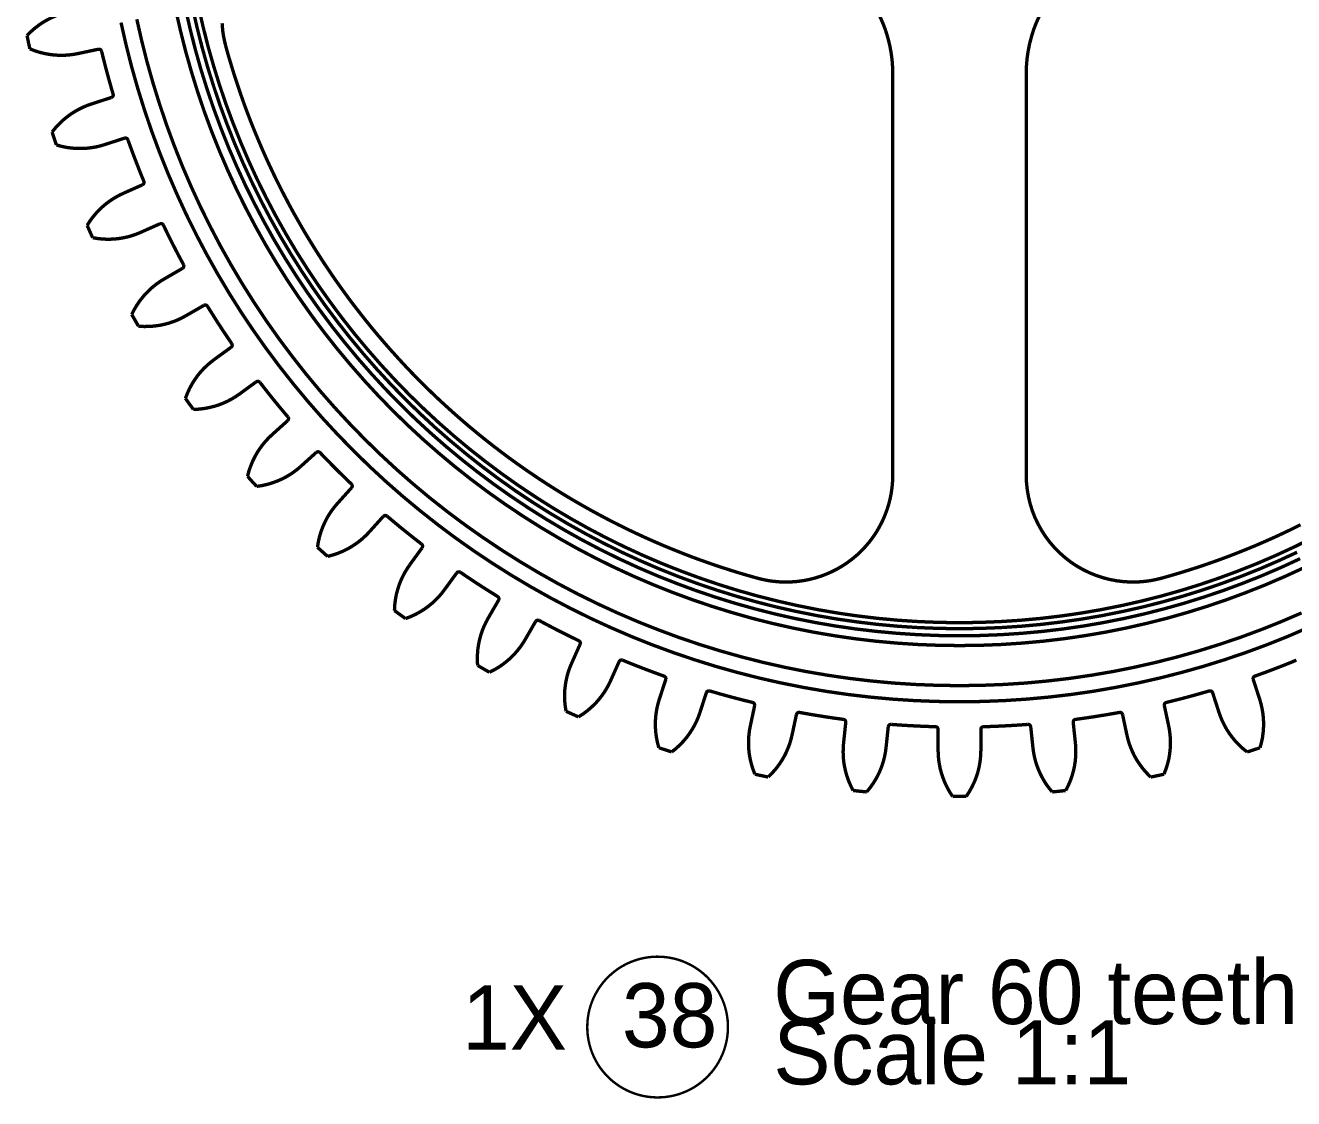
# Model space of a CAD drawing. Extents: x 0.4 to 23.1, y 0.4 to 16.1.
# Drawn here: x 16.496 to 20.236, y 8.919 to 12.083 of the extents above; entities that cross this region are included whole.
import ezdxf

# ---------------------------------------------------------------- set-up
doc = ezdxf.new("R2010")
doc.units = 0
doc.layers.get('0').update_dxf_attribs({"linetype": 'CONTINUOUS'})

msp = doc.modelspace()

# ---------------------------------------------------------------- linework, layer by layer
at = {"color": 0}
for points, const_width in [([(19.0536, 11.9413), (19.0533, 11.9576), (19.0524, 11.9739), (19.0506, 11.9902), (19.0482, 12.0065), (19.0451, 12.0229), (19.0412, 12.0393), (19.0367, 12.0556), (19.0315, 12.0717), (19.0257, 12.0869), (19.0193, 12.1019), (19.0124, 12.1168), (19.0047, 12.1313), (18.9962, 12.1459), (18.9874, 12.16), (18.9776, 12.1739), (18.9674, 12.1873), (18.9561, 12.2007), (18.9444, 12.2135), (18.9319, 12.226), (18.919, 12.2378)], 0.00985), ([(19.4474, 11.9413), (19.4479, 11.9632), (19.4497, 11.9849), (19.4528, 12.0065), (19.4571, 12.0285), (19.4628, 12.0503), (19.4694, 12.0717), (19.4774, 12.092), (19.4863, 12.112), (19.4962, 12.1313), (19.5076, 12.1507), (19.5201, 12.1694), (19.5336, 12.1873), (19.5449, 12.2007), (19.5565, 12.2135), (19.569, 12.226), (19.5819, 12.2378)], 0.00985), ([(16.6243, 12.1234), (16.6113, 12.1202), (16.5985, 12.1164), (16.5861, 12.1118), (16.5735, 12.1063), (16.5613, 12.1002), (16.5493, 12.0933), (16.5364, 12.0847), (16.5239, 12.0752), (16.5119, 12.0647), (16.5007, 12.0534)], 0.00985), ([(16.9399, 12.1261), (16.9536, 12.0658), (16.9688, 12.0058), (16.9856, 11.9463), (17.0039, 11.8872), (17.0237, 11.8287), (17.0451, 11.7706), (17.0681, 11.7132), (17.0925, 11.6564), (17.1183, 11.6002), (17.1458, 11.5448), (17.1746, 11.49), (17.2047, 11.4361), (17.2364, 11.3829), (17.2693, 11.3306), (17.3038, 11.2792), (17.3394, 11.2287), (17.3764, 11.1791), (17.4147, 11.1306), (17.4543, 11.0831), (17.495, 11.0366), (17.5369, 10.9912), (17.5801, 10.9468), (17.6244, 10.9037), (17.6699, 10.8617), (17.7164, 10.821), (17.7639, 10.7814), (17.8125, 10.7431), (17.8621, 10.7061), (17.9125, 10.6704), (17.9639, 10.6361), (18.0163, 10.6031), (18.0694, 10.5715), (18.1233, 10.5412), (18.1781, 10.5124), (18.2335, 10.4851), (18.2897, 10.4592), (18.3465, 10.4348), (18.404, 10.4119), (18.4619, 10.3905), (18.5206, 10.3706), (18.5796, 10.3523), (18.6392, 10.3354), (18.699, 10.3203), (18.7594, 10.3066), (18.82, 10.2945), (18.881, 10.2841), (18.9422, 10.2752), (19.0036, 10.2679), (19.0651, 10.2623), (19.1268, 10.2582), (19.1886, 10.2558), (19.2506, 10.255), (19.3124, 10.2558), (19.3742, 10.2582), (19.4358, 10.2623), (19.4974, 10.2679), (19.5587, 10.2752), (19.62, 10.2841), (19.681, 10.2945), (19.7417, 10.3066), (19.8019, 10.3203), (19.8618, 10.3354), (19.9214, 10.3523), (19.9804, 10.3706), (20.039, 10.3905), (20.0969, 10.4119), (20.1544, 10.4348), (20.2112, 10.4592), (20.2675, 10.4851)], 0.00985), ([(20.255, 10.5112), (20.1996, 10.4856), (20.1435, 10.4615), (20.0867, 10.4389), (20.0294, 10.4177), (19.9715, 10.3981), (19.9132, 10.3799), (19.8544, 10.3634), (19.7951, 10.3483), (19.7356, 10.3348), (19.6757, 10.3229), (19.6156, 10.3126), (19.555, 10.3038), (19.4944, 10.2967), (19.4335, 10.2911), (19.3726, 10.2871), (19.3115, 10.2847), (19.2506, 10.2839), (19.1894, 10.2847), (19.1283, 10.2871), (19.0675, 10.2911), (19.0067, 10.2967), (18.946, 10.3038), (18.8854, 10.3126), (18.8253, 10.3229), (18.7654, 10.3348), (18.7058, 10.3483), (18.6465, 10.3634), (18.5878, 10.3799), (18.5294, 10.3981), (18.4717, 10.4177), (18.4143, 10.4389), (18.3576, 10.4615), (18.3014, 10.4856), (18.246, 10.5112), (18.1913, 10.5382), (18.1372, 10.5666), (18.0839, 10.5965), (18.0314, 10.6277), (17.9797, 10.6603), (17.9289, 10.6942), (17.879, 10.7295), (17.8301, 10.766), (17.7821, 10.8039), (17.7351, 10.8429), (17.6892, 10.8832), (17.6443, 10.9246), (17.6006, 10.9673), (17.5579, 11.011), (17.5165, 11.0559), (17.4763, 11.1018), (17.4372, 11.1488), (17.3993, 11.1967), (17.3628, 11.2457), (17.3275, 11.2956), (17.2936, 11.3464), (17.261, 11.3981), (17.2297, 11.4505), (17.1999, 11.5038), (17.1715, 11.5579), (17.1444, 11.6126), (17.1189, 11.6681), (17.0947, 11.7242), (17.0722, 11.781), (17.051, 11.8383), (17.0314, 11.8962), (17.0132, 11.9545), (16.9967, 12.0133), (16.9817, 12.0725), (16.9682, 12.1321)], 0.00985), ([(16.9886, 12.1364), (17.0021, 12.0774), (17.0169, 12.0187), (17.0333, 11.9604), (17.0514, 11.9026), (17.0708, 11.8453), (17.0918, 11.7885), (17.1142, 11.7323), (17.1381, 11.6767), (17.1635, 11.6217), (17.1901, 11.5674), (17.2183, 11.5138), (17.2479, 11.461), (17.2789, 11.409), (17.3113, 11.3578), (17.3449, 11.3075), (17.3797, 11.258), (17.416, 11.2095), (17.4535, 11.162), (17.4922, 11.1155), (17.5321, 11.0699), (17.5732, 11.0255), (17.6154, 10.9821), (17.6588, 10.9399), (17.7032, 10.8988), (17.7488, 10.8589), (17.7953, 10.8202), (17.8428, 10.7827), (17.8914, 10.7465), (17.9407, 10.7115), (17.9911, 10.6779), (18.0424, 10.6456), (18.0943, 10.6146), (18.1471, 10.5851), (18.2007, 10.5569), (18.255, 10.5301), (18.31, 10.5048), (18.3656, 10.4808), (18.4218, 10.4584), (18.4786, 10.4375), (18.536, 10.418), (18.5938, 10.4001), (18.6521, 10.3836), (18.7107, 10.3687), (18.7697, 10.3554), (18.8292, 10.3435), (18.8888, 10.3333), (18.9486, 10.3247), (19.0088, 10.3175), (19.069, 10.312), (19.1294, 10.308), (19.19, 10.3056), (19.2506, 10.3048), (19.311, 10.3056), (19.3715, 10.308), (19.4319, 10.312), (19.4922, 10.3175), (19.5524, 10.3247), (19.6122, 10.3333), (19.6719, 10.3435), (19.7313, 10.3554), (19.7903, 10.3687), (19.849, 10.3836), (19.9072, 10.4001), (19.965, 10.418), (20.0224, 10.4375), (20.0792, 10.4584), (20.1354, 10.4808), (20.191, 10.5048), (20.246, 10.5301)], 0.00985), ([(20.2922, 10.5726), (20.2383, 10.5461), (20.1837, 10.5209), (20.1286, 10.4972), (20.0728, 10.475), (20.0164, 10.4542), (19.9596, 10.4348), (19.9022, 10.417), (19.8444, 10.4007), (19.7862, 10.386), (19.7276, 10.3727), (19.6686, 10.361), (19.6094, 10.3508), (19.55, 10.3422), (19.4903, 10.3351), (19.4306, 10.3296), (19.3706, 10.3257), (19.3106, 10.3233), (19.2506, 10.3225), (19.1904, 10.3233), (19.1304, 10.3257), (19.0704, 10.3296), (19.0107, 10.3351), (18.951, 10.3422), (18.8915, 10.3508), (18.8324, 10.361), (18.7735, 10.3727), (18.7149, 10.386), (18.6565, 10.4007), (18.5987, 10.417), (18.5414, 10.4348), (18.4846, 10.4542), (18.4282, 10.475), (18.3724, 10.4972), (18.3172, 10.5209), (18.2626, 10.5461), (18.2088, 10.5726), (18.1556, 10.6006), (18.1032, 10.63), (18.0515, 10.6607), (18.0007, 10.6928), (17.9508, 10.7261), (17.9018, 10.7608), (17.8536, 10.7968), (17.8064, 10.8339), (17.7603, 10.8723), (17.715, 10.9119), (17.671, 10.9528), (17.6279, 10.9946), (17.5861, 11.0377), (17.5453, 11.0818), (17.5057, 11.127), (17.4672, 11.1731), (17.43, 11.2203), (17.3942, 11.2684), (17.3594, 11.3175), (17.3261, 11.3675), (17.294, 11.4182), (17.2633, 11.4699), (17.2339, 11.5223), (17.206, 11.5755), (17.1794, 11.6293), (17.1543, 11.6839), (17.1306, 11.7391), (17.1083, 11.7949), (17.0875, 11.8512), (17.0682, 11.9081), (17.0504, 11.9655), (17.034, 12.0233), (17.0193, 12.0815), (17.006, 12.1401)], 0.00985), ([(20.2786, 10.3079), (20.2179, 10.2817), (20.1564, 10.2572), (20.0943, 10.2343), (20.0317, 10.2131), (19.9685, 10.1934), (19.9047, 10.1755), (19.8406, 10.1592), (19.7761, 10.1446), (19.7111, 10.1317), (19.646, 10.1204), (19.5804, 10.1109), (19.5147, 10.1032), (19.4489, 10.0971), (19.3828, 10.0928), (19.3167, 10.0902), (19.2506, 10.0894), (19.1843, 10.0902), (19.1182, 10.0928), (19.0521, 10.0971), (18.9863, 10.1032), (18.9206, 10.1109), (18.855, 10.1204), (18.7899, 10.1317), (18.725, 10.1446), (18.6604, 10.1592), (18.5963, 10.1755), (18.5325, 10.1934), (18.4693, 10.2131), (18.4067, 10.2343), (18.3446, 10.2572), (18.2832, 10.2817), (18.2224, 10.3079), (18.1622, 10.3356), (18.1029, 10.3649), (18.0443, 10.3957), (17.9867, 10.428), (17.9297, 10.4619), (17.8738, 10.4972), (17.8187, 10.5339), (17.7646, 10.5721), (17.7117, 10.6117), (17.6597, 10.6527), (17.6087, 10.695), (17.559, 10.7386), (17.5104, 10.7835), (17.4631, 10.8298), (17.4169, 10.8771), (17.3719, 10.9257), (17.3283, 10.9755), (17.286, 11.0264), (17.245, 11.0783), (17.2054, 11.1313), (17.1672, 11.1854), (17.1304, 11.2404), (17.0951, 11.2964), (17.0613, 11.3533), (17.029, 11.411), (16.9982, 11.4696), (16.9689, 11.5289), (16.9413, 11.589), (16.9151, 11.6498), (16.8906, 11.7113), (16.8676, 11.7734), (16.8464, 11.836), (16.8267, 11.8992), (16.8087, 11.9629), (16.7925, 12.0271), (16.7779, 12.0916)], 0.00985), ([(20.2593, 10.3513), (20.1997, 10.3257), (20.1394, 10.3017), (20.0785, 10.2791), (20.0169, 10.2583), (19.9549, 10.239), (19.8924, 10.2214), (19.8294, 10.2054), (19.7661, 10.1911), (19.7025, 10.1784), (19.6385, 10.1674), (19.5742, 10.1581), (19.5097, 10.1505), (19.4451, 10.1445), (19.3803, 10.1403), (19.3154, 10.1378), (19.2506, 10.1369), (19.1856, 10.1378), (19.1207, 10.1403), (19.0558, 10.1445), (18.9913, 10.1505), (18.9268, 10.1581), (18.8625, 10.1674), (18.7985, 10.1784), (18.7349, 10.1911), (18.6715, 10.2054), (18.6086, 10.2214), (18.5461, 10.239), (18.484, 10.2583), (18.4226, 10.2791), (18.3617, 10.3017), (18.3014, 10.3257), (18.2417, 10.3513), (18.1826, 10.3785), (18.1244, 10.4072), (18.0669, 10.4374), (18.0104, 10.4692), (17.9546, 10.5024), (17.8996, 10.5371), (17.8457, 10.5731), (17.7926, 10.6106), (17.7406, 10.6494), (17.6896, 10.6896), (17.6396, 10.7312), (17.5908, 10.774), (17.5432, 10.818), (17.4967, 10.8633), (17.4514, 10.9099), (17.4072, 10.9575), (17.3644, 11.0063), (17.3229, 11.0563), (17.2828, 11.1073), (17.2439, 11.1593), (17.2064, 11.2123), (17.1704, 11.2663), (17.1357, 11.3212), (17.1025, 11.3771), (17.0707, 11.4337), (17.0406, 11.4912), (17.0118, 11.5494), (16.9846, 11.6083), (16.959, 11.668), (16.935, 11.7283), (16.9125, 11.7893), (16.8917, 11.8508), (16.8724, 11.9128), (16.8547, 11.9753), (16.8388, 12.0382), (16.8244, 12.1015)], 0.00985), ([(17.076, 12.0898), (17.0776, 12.0686), (17.0799, 12.0529), (17.0831, 12.0373), (17.0868, 12.0218)], 0.00985), ([(16.509, 12.0142), (16.5079, 12.0191), (16.5069, 12.024), (16.5058, 12.0289), (16.5047, 12.0337), (16.5038, 12.0387), (16.5026, 12.0436), (16.5017, 12.0485), (16.5007, 12.0534)], 0.00985), ([(16.6507, 12.0002), (16.6375, 11.9978), (16.6243, 11.9962), (16.6111, 11.9953), (16.5974, 11.9952), (16.5836, 11.9958), (16.57, 11.9973), (16.5546, 11.9999), (16.5392, 12.0036), (16.5239, 12.0084), (16.509, 12.0142)], 0.00985), ([(16.7112, 12.0131), (16.6507, 12.0002)], 0.00985), ([(16.7112, 12.0131), (16.714, 12.0132), (16.7165, 12.0124), (16.7188, 12.0107), (16.7201, 12.0085), (16.7207, 12.0072)], 0.00985), ([(16.7546, 11.8805), (16.75, 11.8962), (16.7456, 11.912), (16.7411, 11.9278), (16.7368, 11.9436), (16.7326, 11.9595), (16.7285, 11.9754), (16.7244, 11.9913), (16.7207, 12.0072)], 0.00985), ([(17.0868, 12.0218), (17.0947, 11.9935), (17.1032, 11.9654), (17.1118, 11.9373), (17.121, 11.9094), (17.1304, 11.8816), (17.1401, 11.8539), (17.1503, 11.8264), (17.1608, 11.799), (17.1718, 11.7717), (17.1831, 11.7446), (17.1946, 11.7176), (17.2065, 11.6908), (17.2189, 11.6641), (17.2315, 11.6376), (17.2444, 11.6113), (17.2578, 11.5851), (17.2715, 11.5591), (17.2854, 11.5333), (17.2999, 11.5077), (17.3144, 11.4823), (17.3296, 11.457), (17.3449, 11.432), (17.3606, 11.4072), (17.3765, 11.3825), (17.3929, 11.3581), (17.4094, 11.3339), (17.4265, 11.3099), (17.4437, 11.2862), (17.4612, 11.2627), (17.4792, 11.2394), (17.4974, 11.2163), (17.5158, 11.1935), (17.5346, 11.1709), (17.5538, 11.1486), (17.5731, 11.1265), (17.5928, 11.1047), (17.6126, 11.0831), (17.6328, 11.0618), (17.6533, 11.0408), (17.6742, 11.02), (17.6951, 10.9995), (17.7164, 10.9793), (17.7381, 10.9594), (17.7599, 10.9397), (17.7819, 10.9204), (17.8042, 10.9013), (17.8268, 10.8825), (17.8496, 10.864), (17.8726, 10.8459), (17.896, 10.828), (17.9194, 10.8104), (17.9432, 10.7931), (17.9672, 10.7762), (17.9914, 10.7596), (18.0158, 10.7433), (18.0404, 10.7273), (18.0653, 10.7116), (18.0903, 10.6962), (18.1156, 10.6812), (18.141, 10.6666), (18.1667, 10.6522), (18.1925, 10.6382), (18.2185, 10.6245), (18.2446, 10.6112), (18.271, 10.5981), (18.2974, 10.5856), (18.3242, 10.5732), (18.351, 10.5613), (18.3779, 10.5497), (18.405, 10.5385), (18.4324, 10.5276), (18.4597, 10.517), (18.4872, 10.5069), (18.5149, 10.4971), (18.5428, 10.4876), (18.5707, 10.4786), (18.5987, 10.4698), (18.6268, 10.4615), (18.6551, 10.4535)], 0.00985), ([(19.0536, 10.7572), (19.0536, 11.9413)], 0.00985), ([(19.4474, 10.7572), (19.4474, 11.9413)], 0.00985), ([(16.6903, 11.8515), (16.6776, 11.8471), (16.6654, 11.8419), (16.6535, 11.836), (16.6415, 11.8293), (16.63, 11.8219), (16.6189, 11.8139), (16.6069, 11.8039), (16.5956, 11.7931), (16.5847, 11.7815), (16.5747, 11.769)], 0.00985), ([(16.7494, 11.8708), (16.6903, 11.8515)], 0.00985), ([(16.7494, 11.8708), (16.7518, 11.872), (16.7536, 11.874), (16.7547, 11.8765), (16.7549, 11.8791), (16.7546, 11.8805)], 0.00985), ([(16.5871, 11.7309), (16.5839, 11.7405), (16.5824, 11.7452), (16.5808, 11.7499), (16.5793, 11.7547), (16.5776, 11.7595), (16.5747, 11.769)], 0.00985), ([(16.7885, 11.751), (16.7294, 11.7318)], 0.00985), ([(16.7885, 11.751), (16.7911, 11.7514), (16.7936, 11.7508), (16.796, 11.7494), (16.7976, 11.7473), (16.7982, 11.7461)], 0.00985), ([(16.8453, 11.6236), (16.839, 11.6388), (16.8329, 11.654), (16.8269, 11.6693), (16.821, 11.6846), (16.8151, 11.6999), (16.8094, 11.7153), (16.8038, 11.7307), (16.7982, 11.7461)], 0.00985), ([(16.7294, 11.7318), (16.7167, 11.7281), (16.7036, 11.725), (16.6906, 11.7228), (16.6769, 11.7212), (16.6632, 11.7205), (16.6496, 11.7205), (16.6339, 11.7215), (16.6182, 11.7235), (16.6025, 11.7267), (16.5871, 11.7309)], 0.00985), ([(16.8412, 11.6134), (16.7843, 11.5881)], 0.00985), ([(16.8412, 11.6134), (16.8435, 11.6149), (16.845, 11.6171), (16.8458, 11.6197), (16.8457, 11.6223), (16.8453, 11.6236)], 0.00985), ([(16.7843, 11.5881), (16.7724, 11.5824), (16.7607, 11.5759), (16.7493, 11.5688), (16.7382, 11.5609), (16.7275, 11.5524), (16.7172, 11.5431), (16.7064, 11.532), (16.6963, 11.5201), (16.6867, 11.5074), (16.6779, 11.494)], 0.00985), ([(16.6943, 11.4574), (16.6922, 11.4619), (16.6901, 11.4665), (16.686, 11.4756), (16.684, 11.4803), (16.6819, 11.4848), (16.68, 11.4894), (16.6779, 11.494)], 0.00985), ([(16.8924, 11.4984), (16.8357, 11.4731)], 0.00985), ([(16.8924, 11.4984), (16.895, 11.499), (16.8978, 11.4987), (16.9001, 11.4976), (16.9021, 11.4957), (16.9028, 11.4946)], 0.00985), ([(16.9624, 11.3777), (16.9546, 11.3921), (16.9468, 11.4066), (16.9318, 11.4358), (16.9243, 11.4504), (16.9171, 11.4651), (16.9099, 11.4798), (16.9028, 11.4946)], 0.00985), ([(16.8357, 11.4731), (16.8235, 11.4681), (16.8108, 11.4637), (16.7981, 11.4601), (16.7847, 11.4571), (16.7711, 11.4549), (16.7575, 11.4535), (16.7418, 11.4528), (16.7261, 11.4533), (16.7101, 11.4548), (16.6943, 11.4574)], 0.00985), ([(16.9593, 11.3671), (16.9054, 11.3359)], 0.00985), ([(16.9593, 11.3671), (16.9614, 11.3688), (16.9628, 11.3712), (16.9632, 11.3738), (16.9628, 11.3764), (16.9624, 11.3777)], 0.00985), ([(16.9054, 11.3359), (16.894, 11.329), (16.8832, 11.3213), (16.8726, 11.3132), (16.8624, 11.3041), (16.8526, 11.2944), (16.8435, 11.2842), (16.8338, 11.272), (16.8249, 11.2592), (16.8167, 11.2454), (16.8094, 11.2312)], 0.00985), ([(17.0224, 11.258), (16.9685, 11.227)], 0.00985), ([(17.0224, 11.258), (17.0249, 11.2589), (17.0275, 11.259), (17.03, 11.2581), (17.0321, 11.2564), (17.0329, 11.2553)], 0.00985), ([(17.1044, 11.1453), (17.0951, 11.1589), (17.086, 11.1725), (17.0769, 11.1861), (17.0679, 11.1998), (17.059, 11.2136), (17.0503, 11.2275), (17.0415, 11.2414), (17.0329, 11.2553)], 0.00985), ([(16.8294, 11.1965), (16.8269, 11.2008), (16.8244, 11.2052), (16.8194, 11.2139), (16.8169, 11.2182), (16.8144, 11.2225), (16.8094, 11.2312)], 0.00985), ([(16.9685, 11.227), (16.9568, 11.2207), (16.9447, 11.215), (16.9324, 11.2101), (16.9194, 11.2057), (16.9063, 11.2022), (16.8928, 11.1993), (16.8772, 11.1971), (16.8615, 11.1958), (16.8456, 11.1956), (16.8294, 11.1965)], 0.00985), ([(17.1025, 11.1344), (17.1044, 11.1363), (17.1056, 11.1388), (17.1057, 11.1415), (17.105, 11.1441), (17.1044, 11.1453)], 0.00985), ([(17.1025, 11.1344), (17.0521, 11.0979)], 0.00985), ([(17.0521, 11.0979), (17.0417, 11.0897), (17.0315, 11.081), (17.0219, 11.0718), (17.0126, 11.0617), (17.004, 11.0511), (16.996, 11.0399), (16.9876, 11.0268), (16.9801, 11.013), (16.9735, 10.9986), (16.9678, 10.9837)], 0.00985), ([(17.1765, 11.0326), (17.1264, 10.996)], 0.00985), ([(17.1765, 11.0326), (17.179, 11.0337), (17.1817, 11.034), (17.1843, 11.0334), (17.1865, 11.032), (17.1875, 11.031)], 0.00985), ([(17.27, 10.929), (17.2594, 10.9415), (17.2489, 10.9541), (17.2385, 10.9667), (17.2281, 10.9794), (17.2178, 10.9922), (17.2076, 11.0051), (17.1975, 11.018), (17.1875, 11.031)], 0.00985), ([(17.1264, 10.996), (17.1154, 10.9886), (17.1039, 10.9817), (17.0922, 10.9755), (17.0797, 10.9698), (17.0669, 10.9648), (17.0539, 10.9606), (17.0388, 10.9568), (17.0232, 10.9539), (17.0072, 10.952), (16.9913, 10.9512)], 0.00985), ([(16.9913, 10.9512), (16.9883, 10.9553), (16.9854, 10.9593), (16.9824, 10.9634), (16.9794, 10.9674), (16.9678, 10.9837)], 0.00985), ([(17.2693, 10.918), (17.2229, 10.8764)], 0.00985), ([(17.2693, 10.918), (17.271, 10.9201), (17.2718, 10.9227), (17.2718, 10.9254), (17.2708, 10.9279), (17.27, 10.929)], 0.00985), ([(17.2229, 10.8764), (17.2133, 10.8672), (17.2043, 10.8575), (17.1957, 10.8473), (17.1875, 10.8363), (17.18, 10.8248), (17.1732, 10.8129), (17.1662, 10.7989), (17.1603, 10.7845), (17.155, 10.7694), (17.151, 10.754)], 0.00985), ([(17.3536, 10.8244), (17.3075, 10.7829)], 0.00985), ([(17.3536, 10.8244), (17.3558, 10.8258), (17.3585, 10.8264), (17.3611, 10.8261), (17.3635, 10.8249), (17.3646, 10.824)], 0.00985), ([(17.4574, 10.7312), (17.4454, 10.7426), (17.4337, 10.754), (17.4219, 10.7655), (17.4104, 10.777), (17.3987, 10.7887), (17.3874, 10.8004), (17.3758, 10.8122), (17.3646, 10.824)], 0.00985), ([(17.3075, 10.7829), (17.2974, 10.7743), (17.2867, 10.7663), (17.2756, 10.7589), (17.2639, 10.7519), (17.2517, 10.7457), (17.239, 10.7401), (17.2243, 10.7347), (17.2093, 10.7302), (17.1936, 10.7267), (17.1778, 10.7242)], 0.00985), ([(17.1778, 10.7242), (17.1711, 10.7316), (17.1676, 10.7353), (17.1643, 10.739), (17.1576, 10.7465), (17.151, 10.754)], 0.00985), ([(17.4578, 10.7203), (17.4592, 10.7225), (17.4597, 10.7252), (17.4594, 10.7278), (17.4582, 10.7302), (17.4574, 10.7312)], 0.00985), ([(19.0536, 10.7572), (19.0532, 10.7398), (19.0517, 10.7223), (19.0493, 10.705), (19.0458, 10.6874), (19.0414, 10.67), (19.0358, 10.6529), (19.0296, 10.6366), (19.0225, 10.6206), (19.0144, 10.6051), (19.0054, 10.5896), (18.9954, 10.5747), (18.9846, 10.5603), (18.9732, 10.547), (18.9612, 10.5343), (18.9486, 10.5223), (18.9347, 10.5107), (18.9204, 10.4999), (18.9054, 10.49), (18.8904, 10.4812), (18.8749, 10.4732), (18.8589, 10.4661), (18.8421, 10.4597), (18.825, 10.4543), (18.8075, 10.4499), (18.7904, 10.4465), (18.7732, 10.4441), (18.7557, 10.4427), (18.7378, 10.4422), (18.7199, 10.4428), (18.7019, 10.4444), (18.6863, 10.4466), (18.6706, 10.4497), (18.6551, 10.4535)], 0.00985), ([(19.4474, 10.7572), (19.4481, 10.736), (19.4503, 10.7148), (19.4539, 10.6938), (19.4588, 10.6731), (19.4651, 10.6529), (19.4728, 10.6331), (19.4819, 10.6139), (19.4922, 10.5952), (19.5038, 10.5773), (19.5164, 10.5603), (19.5303, 10.5442), (19.5451, 10.5291), (19.5611, 10.5149), (19.5779, 10.5018), (19.5956, 10.49), (19.6139, 10.4794), (19.6331, 10.47), (19.6528, 10.4619), (19.6729, 10.4552), (19.6935, 10.4499), (19.7143, 10.4459), (19.7354, 10.4434), (19.7567, 10.4423), (19.7779, 10.4426), (19.799, 10.4444), (19.8147, 10.4466), (19.8304, 10.4497), (19.8458, 10.4535)], 0.00985), ([(17.4578, 10.7203), (17.4161, 10.674)], 0.00985), ([(17.4161, 10.674), (17.4075, 10.6638), (17.3994, 10.6532), (17.3919, 10.6422), (17.385, 10.6304), (17.3788, 10.6182), (17.3732, 10.6057), (17.3676, 10.591), (17.3632, 10.5761), (17.3597, 10.5605), (17.3572, 10.5448)], 0.00985), ([(17.5514, 10.636), (17.5099, 10.5898)], 0.00985), ([(17.5514, 10.636), (17.5535, 10.6376), (17.5561, 10.6385), (17.5587, 10.6384), (17.5613, 10.6375), (17.5624, 10.6367)], 0.00985), ([(17.6643, 10.5541), (17.6513, 10.5642), (17.6383, 10.5743), (17.6256, 10.5845), (17.6128, 10.5948), (17.6, 10.6051), (17.5874, 10.6156), (17.5749, 10.6261), (17.5624, 10.6367)], 0.00985), ([(17.5099, 10.5898), (17.5007, 10.5802), (17.491, 10.5712), (17.4807, 10.5626), (17.4697, 10.5545), (17.4582, 10.547), (17.4464, 10.5402), (17.4322, 10.5332), (17.4176, 10.5271), (17.4025, 10.522), (17.3871, 10.5179)], 0.00985), ([(19.8458, 10.4535), (19.8742, 10.4615), (19.9022, 10.4698), (19.9303, 10.4786), (19.9583, 10.4876), (19.9861, 10.4971), (20.0138, 10.5069), (20.0412, 10.517), (20.0687, 10.5276), (20.096, 10.5385), (20.1231, 10.5497), (20.15, 10.5613), (20.1769, 10.5732), (20.2036, 10.5856), (20.2301, 10.5981), (20.2564, 10.6112)], 0.00985), ([(17.3871, 10.5179), (17.3832, 10.5213), (17.3796, 10.5246), (17.3683, 10.5347), (17.3646, 10.538), (17.3608, 10.5414), (17.3572, 10.5448)], 0.00985), ([(17.6658, 10.5433), (17.6292, 10.4929)], 0.00985), ([(17.6658, 10.5433), (17.6669, 10.5457), (17.6674, 10.5483), (17.6667, 10.551), (17.6653, 10.5532), (17.6643, 10.5541)], 0.00985), ([(17.6292, 10.4929), (17.6218, 10.4819), (17.6149, 10.4705), (17.6086, 10.4587), (17.6029, 10.4463), (17.5979, 10.4335), (17.5938, 10.4205), (17.5897, 10.4053), (17.5869, 10.39), (17.585, 10.3741), (17.5842, 10.3582)], 0.00985), ([(17.7678, 10.4692), (17.7313, 10.419)], 0.00985), ([(17.7678, 10.4692), (17.7697, 10.4711), (17.7721, 10.4722), (17.7749, 10.4724), (17.7774, 10.4717), (17.7786, 10.4711)], 0.00985), ([(17.8886, 10.3996), (17.8747, 10.4083), (17.8608, 10.417), (17.8469, 10.4258), (17.8331, 10.4347), (17.8194, 10.4436), (17.8058, 10.4527), (17.7922, 10.4619), (17.7786, 10.4711)], 0.00985), ([(17.7313, 10.419), (17.7232, 10.4085), (17.7144, 10.3984), (17.7051, 10.3889), (17.695, 10.3796), (17.6844, 10.371), (17.6733, 10.3629), (17.66, 10.3545), (17.6463, 10.347), (17.6317, 10.3403), (17.6167, 10.3346)], 0.00985), ([(17.8914, 10.389), (17.8922, 10.3915), (17.8922, 10.3942), (17.8914, 10.3967), (17.8897, 10.3988), (17.8886, 10.3996)], 0.00985), ([(17.6167, 10.3346), (17.6004, 10.3464), (17.5964, 10.3493), (17.5922, 10.3523), (17.5883, 10.3553), (17.5842, 10.3582)], 0.00985), ([(17.8914, 10.389), (17.8601, 10.3351)], 0.00985), ([(17.8601, 10.3351), (17.8539, 10.3233), (17.8482, 10.3113), (17.8432, 10.2989), (17.8389, 10.286), (17.8353, 10.2727), (17.8324, 10.2593), (17.8301, 10.2439), (17.8289, 10.2283), (17.8286, 10.2123), (17.8294, 10.1964)], 0.00985), ([(18.0004, 10.326), (17.9694, 10.2722)], 0.00985), ([(18.0004, 10.326), (18.0021, 10.3281), (18.0044, 10.3294), (18.0071, 10.3299), (18.0097, 10.3295), (18.011, 10.329)], 0.00985), ([(18.1279, 10.2694), (18.1131, 10.2765), (18.0983, 10.2837), (18.0836, 10.2911), (18.069, 10.2984), (18.0544, 10.3059), (18.04, 10.3135), (18.0254, 10.3212), (18.011, 10.329)], 0.00985), ([(17.9694, 10.2722), (17.9624, 10.261), (17.9547, 10.2501), (17.9465, 10.2396), (17.9375, 10.2293), (17.9278, 10.2196), (17.9176, 10.2104), (17.9053, 10.2007), (17.8924, 10.1917), (17.8785, 10.1836), (17.8642, 10.1764)], 0.00985), ([(18.1317, 10.2591), (18.1064, 10.2022)], 0.00985), ([(18.1317, 10.2591), (18.1324, 10.2617), (18.1321, 10.2644), (18.131, 10.2668), (18.129, 10.2687), (18.1279, 10.2694)], 0.00985), ([(18.2468, 10.2079), (18.2215, 10.1512)], 0.00985), ([(18.2468, 10.2079), (18.2483, 10.2101), (18.2504, 10.2117), (18.2529, 10.2125), (18.2557, 10.2123), (18.2569, 10.212)], 0.00985), ([(18.3794, 10.1649), (18.364, 10.1705), (18.3486, 10.1761), (18.3332, 10.1819), (18.3179, 10.1877), (18.3026, 10.1936), (18.2874, 10.1996), (18.2721, 10.2057), (18.2569, 10.212)], 0.00985), ([(20.244, 10.212), (20.2289, 10.2057), (20.2136, 10.1996), (20.1985, 10.1936), (20.1831, 10.1877), (20.1678, 10.1819), (20.1524, 10.1761), (20.1369, 10.1705), (20.1215, 10.1649)], 0.00985), ([(17.8642, 10.1764), (17.8599, 10.1788), (17.8554, 10.1813), (17.8468, 10.1863), (17.8425, 10.1889), (17.8381, 10.1913), (17.8339, 10.1939), (17.8294, 10.1964)], 0.00985), ([(18.1064, 10.2022), (18.1013, 10.1899), (18.0969, 10.1774), (18.0932, 10.1646), (18.0903, 10.1512), (18.0881, 10.1376), (18.0865, 10.124), (18.086, 10.1084), (18.0862, 10.0928), (18.0878, 10.0769), (18.0903, 10.0611)], 0.00985), ([(18.2215, 10.1512), (18.2158, 10.1392), (18.2093, 10.1276), (18.2022, 10.1163), (18.1942, 10.1051), (18.1857, 10.0945), (18.1765, 10.0842), (18.1651, 10.0733), (18.1533, 10.0631), (18.1404, 10.0535), (18.1269, 10.0448)], 0.00985), ([(18.3843, 10.1551), (18.365, 10.0959)], 0.00985), ([(18.3843, 10.1551), (18.3847, 10.1577), (18.3842, 10.1604), (18.3826, 10.1627), (18.3807, 10.1644), (18.3794, 10.1649)], 0.00985), ([(20.1167, 10.1551), (20.1164, 10.1577), (20.1168, 10.1604), (20.1183, 10.1627), (20.1203, 10.1644), (20.1215, 10.1649)], 0.00985), ([(20.1167, 10.1551), (20.136, 10.0961)], 0.00985), ([(18.365, 10.0959), (18.3613, 10.0831), (18.3582, 10.0701), (18.356, 10.057), (18.3544, 10.0434), (18.3536, 10.0297), (18.3536, 10.016), (18.3546, 10.0004), (18.3567, 9.98492), (18.3597, 9.96929), (18.3639, 9.95389)], 0.00985), ([(18.504, 10.1162), (18.4849, 10.0571)], 0.00985), ([(18.504, 10.1162), (18.5053, 10.1185), (18.5074, 10.1203), (18.5099, 10.1214), (18.5124, 10.1215), (18.5139, 10.1212)], 0.00985), ([(18.6406, 10.0873), (18.6246, 10.0912), (18.6086, 10.0952), (18.5928, 10.0993), (18.5769, 10.1035), (18.5611, 10.1078), (18.5453, 10.1122), (18.5296, 10.1167), (18.5139, 10.1212)], 0.00985), ([(19.9872, 10.1212), (19.9714, 10.1167), (19.9557, 10.1122), (19.9399, 10.1078), (19.924, 10.1035), (19.9082, 10.0993), (19.8924, 10.0952), (19.8764, 10.0912), (19.8604, 10.0873)], 0.00985), ([(19.9969, 10.1162), (19.9957, 10.1185), (19.9936, 10.1203), (19.9913, 10.1214), (19.9886, 10.1215), (19.9872, 10.1212)], 0.00985), ([(19.9969, 10.1162), (20.0161, 10.0569)], 0.00985), ([(20.136, 10.0961), (20.1396, 10.0833), (20.1426, 10.0703), (20.1449, 10.0572), (20.1464, 10.0436), (20.1472, 10.0299), (20.1472, 10.0162), (20.1461, 10.0005), (20.1442, 9.98492), (20.141, 9.96924), (20.1368, 9.95372)], 0.00985), ([(18.1269, 10.0448), (18.1224, 10.0468), (18.1178, 10.0488), (18.1132, 10.0509), (18.1086, 10.0529), (18.0949, 10.0591), (18.0903, 10.0611)], 0.00985), ([(18.4849, 10.0571), (18.4804, 10.0446), (18.4753, 10.0323), (18.4693, 10.0204), (18.4626, 10.0085), (18.4551, 9.99696), (18.4471, 9.98583), (18.4371, 9.97379), (18.4262, 9.9624), (18.4144, 9.9515), (18.4019, 9.94146)], 0.00985), ([(18.6464, 10.078), (18.6335, 10.0171)], 0.00985), ([(18.6464, 10.078), (18.6465, 10.0807), (18.6457, 10.0833), (18.644, 10.0854), (18.6418, 10.0869), (18.6406, 10.0873)], 0.00985), ([(18.7696, 10.0518), (18.7704, 10.0539), (18.7721, 10.056), (18.7743, 10.0575), (18.7769, 10.0581), (18.7787, 10.0579)], 0.00985), ([(18.9083, 10.0374), (18.8921, 10.0396), (18.8758, 10.0419), (18.8596, 10.0443), (18.8433, 10.0469), (18.8272, 10.0495), (18.811, 10.0522), (18.7949, 10.055), (18.7787, 10.0579)], 0.00985), ([(19.7222, 10.0579), (19.7061, 10.055), (19.69, 10.0522), (19.6738, 10.0495), (19.6576, 10.0469), (19.6414, 10.0443), (19.6251, 10.0419), (19.6089, 10.0396), (19.5926, 10.0374)], 0.00985), ([(19.7314, 10.0518), (19.7306, 10.0539), (19.7289, 10.056), (19.7267, 10.0575), (19.724, 10.0581), (19.7222, 10.0579)], 0.00985), ([(19.8546, 10.078), (19.8544, 10.0807), (19.8553, 10.0833), (19.8569, 10.0854), (19.8592, 10.0869), (19.8604, 10.0873)], 0.00985), ([(19.8546, 10.078), (19.8675, 10.0174)], 0.00985), ([(20.0161, 10.0569), (20.0206, 10.0444), (20.0258, 10.0321), (20.0317, 10.0202), (20.0383, 10.0082), (20.0458, 9.99669), (20.0539, 9.98557), (20.0637, 9.97358), (20.0746, 9.96218), (20.0862, 9.95139), (20.0986, 9.94135)], 0.00985), ([(18.7696, 10.0518), (18.7567, 9.99115)], 0.00985), ([(18.9151, 10.0288), (18.915, 10.031), (18.914, 10.0336), (18.9124, 10.0356), (18.91, 10.037), (18.9083, 10.0374)], 0.00985), ([(18.9151, 10.0288), (18.9086, 9.96685)], 0.00985), ([(19.0404, 10.0156), (19.041, 10.0178), (19.0424, 10.0201), (19.0446, 10.0217), (19.0471, 10.0226), (19.0489, 10.0226)], 0.00985), ([(19.1799, 10.0158), (19.1635, 10.0163), (19.1471, 10.0169), (19.1307, 10.0176), (19.1143, 10.0184), (19.0979, 10.0193), (19.0815, 10.0203), (19.0653, 10.0214), (19.0489, 10.0226)], 0.00985), ([(19.4521, 10.0226), (19.4358, 10.0214), (19.4194, 10.0203), (19.4031, 10.0193), (19.3867, 10.0184), (19.3703, 10.0176), (19.3539, 10.0169), (19.3375, 10.0163), (19.3211, 10.0158)], 0.00985), ([(19.4606, 10.0156), (19.4601, 10.0178), (19.4586, 10.0201), (19.4565, 10.0217), (19.4539, 10.0226), (19.4521, 10.0226)], 0.00985), ([(19.5858, 10.0288), (19.586, 10.031), (19.5869, 10.0336), (19.5886, 10.0356), (19.591, 10.037), (19.5926, 10.0374)], 0.00985), ([(19.5858, 10.0288), (19.5924, 9.96707)], 0.00985), ([(19.7314, 10.0518), (19.7443, 9.99089)], 0.00985), ([(18.6335, 10.0171), (18.631, 10.004), (18.6294, 9.99083), (18.6285, 9.97754), (18.6283, 9.96382), (18.629, 9.95014), (18.6304, 9.93647), (18.6331, 9.92106), (18.6367, 9.90588), (18.6414, 9.89068), (18.6471, 9.87576)], 0.00985), ([(18.7567, 9.99115), (18.7535, 9.97819), (18.7497, 9.9655), (18.745, 9.95301), (18.7396, 9.94043), (18.7335, 9.92817), (18.7265, 9.91629), (18.7178, 9.90326), (18.7083, 9.89079), (18.6976, 9.87875), (18.6863, 9.86746)], 0.00985), ([(19.0404, 10.0156), (19.0339, 9.95389)], 0.00985), ([(19.1875, 10.0079), (19.1872, 10.0101), (19.186, 10.0125), (19.184, 10.0144), (19.1817, 10.0155), (19.1799, 10.0158)], 0.00985), ([(19.1875, 10.0079), (19.1875, 9.94564)], 0.00985), ([(19.3135, 10.0079), (19.3137, 10.0101), (19.315, 10.0125), (19.3169, 10.0144), (19.3194, 10.0155), (19.3211, 10.0158)], 0.00985), ([(19.3135, 10.0079), (19.3135, 9.94586)], 0.00985), ([(19.4606, 10.0156), (19.4671, 9.95367)], 0.00985), ([(19.7443, 9.99089), (19.7475, 9.97797), (19.7512, 9.96522), (19.756, 9.95275), (19.7614, 9.94015), (19.7675, 9.9279), (19.7743, 9.91601), (19.7831, 9.903), (19.7925, 9.89063), (19.8031, 9.87864), (19.8143, 9.86735)], 0.00985), ([(19.8675, 10.0174), (19.8699, 10.0042), (19.8715, 9.99104), (19.8724, 9.97775), (19.8725, 9.96403), (19.8718, 9.95036), (19.8704, 9.93668), (19.8678, 9.92122), (19.864, 9.90593), (19.8593, 9.89063), (19.8535, 9.87571)], 0.00985), ([(18.4019, 9.94146), (18.3924, 9.9445), (18.3876, 9.94607), (18.3829, 9.9476), (18.3781, 9.94917), (18.3733, 9.95074), (18.3686, 9.95226), (18.3639, 9.95389)], 0.00985), ([(18.9086, 9.96685), (18.9076, 9.95361), (18.9074, 9.94026), (18.9078, 9.92697), (18.909, 9.91336), (18.9112, 9.89979), (18.914, 9.88633), (18.9182, 9.87131), (18.9233, 9.85656), (18.9297, 9.8419), (18.9369, 9.82769)], 0.00985), ([(19.0339, 9.95389), (19.0321, 9.94069), (19.0296, 9.92768), (19.0263, 9.91476), (19.0222, 9.90169), (19.0174, 9.88889), (19.0118, 9.87636), (19.0044, 9.86242), (18.9962, 9.84901), (18.9869, 9.83594), (18.9768, 9.82351)], 0.00985), ([(19.1875, 9.94564), (19.1879, 9.93235), (19.189, 9.91906), (19.191, 9.90588), (19.1936, 9.89247), (19.1971, 9.87918), (19.2014, 9.86615), (19.2071, 9.85161), (19.2138, 9.83751), (19.2215, 9.82357), (19.2303, 9.81022)], 0.00985), ([(19.3135, 9.94586), (19.3131, 9.93257), (19.3119, 9.91928), (19.31, 9.90614), (19.3074, 9.89268), (19.3039, 9.87944), (19.2996, 9.86638), (19.2938, 9.85178), (19.2869, 9.83763), (19.2792, 9.82363), (19.2703, 9.81022)], 0.00985), ([(19.4671, 9.95367), (19.4689, 9.94049), (19.4714, 9.9274), (19.4746, 9.9145), (19.4787, 9.90142), (19.4836, 9.88861), (19.4892, 9.87608), (19.4964, 9.86225), (19.5044, 9.8489), (19.5138, 9.83589), (19.5237, 9.82346)], 0.00985), ([(19.5924, 9.96707), (19.5933, 9.95383), (19.5936, 9.94049), (19.5931, 9.92719), (19.5918, 9.91357), (19.5897, 9.90001), (19.5868, 9.88661), (19.5826, 9.87147), (19.5774, 9.85667), (19.571, 9.84196), (19.5636, 9.82769)], 0.00985), ([(20.1368, 9.95372), (20.1272, 9.95057), (20.1225, 9.94906), (20.1129, 9.9459), (20.0986, 9.94135)], 0.00985), ([(18.6863, 9.86746), (18.6814, 9.86843), (18.6717, 9.8705), (18.6667, 9.87153), (18.6618, 9.87256), (18.6569, 9.87364), (18.6519, 9.87468), (18.6471, 9.87576)], 0.00985), ([(19.8535, 9.87571), (19.8486, 9.87463), (19.8438, 9.87354), (19.8339, 9.87147), (19.829, 9.87039), (19.8242, 9.86936), (19.8192, 9.86838), (19.8143, 9.86735)], 0.00985), ([(18.9768, 9.82351), (18.9718, 9.824), (18.9668, 9.82454), (18.9568, 9.82553), (18.9419, 9.82715), (18.9369, 9.82769)], 0.00985), ([(19.2703, 9.81022), (19.2653, 9.81017), (19.2353, 9.81017), (19.2303, 9.81022)], 0.00985), ([(19.5636, 9.82769), (19.5586, 9.8271), (19.5486, 9.82601), (19.5436, 9.82553), (19.5388, 9.82497), (19.5287, 9.824), (19.5237, 9.82346)], 0.00985), ([(18.1722, 9.04249), (18.1781, 9.03097), (18.1846, 9.01986), (18.1918, 9.00911), (18.1997, 8.99892), (18.2082, 8.98921), (18.2172, 8.97999), (18.2269, 8.9714), (18.2371, 8.96343), (18.2476, 8.95611), (18.2588, 8.94943), (18.2701, 8.94347), (18.2819, 8.93821), (18.294, 8.93375), (18.3064, 8.93001), (18.3189, 8.92703), (18.3317, 8.92486), (18.3444, 8.9235), (18.3574, 8.9229), (18.3703, 8.92318), (18.3832, 8.92415), (18.396, 8.926), (18.4086, 8.9286), (18.4211, 8.93201), (18.4333, 8.93619), (18.4451, 8.94108), (18.4568, 8.94672), (18.4681, 8.95313), (18.4789, 8.96018), (18.4892, 8.96789), (18.499, 8.97618), (18.5083, 8.98514), (18.5171, 8.99462), (18.5253, 9.00461), (18.5328, 9.01514), (18.5396, 9.0261), (18.5457, 9.03743), (18.5511, 9.04915), (18.5558, 9.06114), (18.5597, 9.07346), (18.5629, 9.08599), (18.5653, 9.09868), (18.5668, 9.11149), (18.5676, 9.12435), (18.5676, 9.13726), (18.5668, 9.15013), (18.5651, 9.16292), (18.5628, 9.17563), (18.5596, 9.1881), (18.5556, 9.20042), (18.5508, 9.2124), (18.5454, 9.22407), (18.5392, 9.2354), (18.5322, 9.24631), (18.5247, 9.25678), (18.5165, 9.26676), (18.5078, 9.27626), (18.4985, 9.28515), (18.4886, 9.29346), (18.4782, 9.30111), (18.4674, 9.30811), (18.4561, 9.3144), (18.4444, 9.31999), (18.4325, 9.32487), (18.4203, 9.329), (18.4078, 9.33236), (18.3951, 9.3349), (18.3824, 9.33669), (18.3696, 9.33768), (18.3567, 9.33783), (18.3438, 9.33718), (18.3308, 9.33578), (18.3182, 9.33356), (18.3056, 9.33057), (18.2933, 9.32676), (18.2813, 9.32221), (18.2694, 9.31694), (18.2581, 9.31093), (18.2469, 9.30419), (18.2364, 9.29682), (18.2263, 9.28885), (18.2167, 9.28017), (18.2076, 9.271), (18.1992, 9.26124), (18.1914, 9.25092), (18.1843, 9.24024), (18.1778, 9.22906), (18.1719, 9.2175), (18.1669, 9.20562), (18.1626, 9.19347), (18.159, 9.18104), (18.1563, 9.16846), (18.1543, 9.15571), (18.1532, 9.14285), (18.1528, 9.12993), (18.1532, 9.11708), (18.1544, 9.10422), (18.1565, 9.09147), (18.1593, 9.07889), (18.1629, 9.06646), (18.1672, 9.05431), (18.1724, 9.04249)], 0.00708)]:
    msp.add_lwpolyline(points, dxfattribs=dict(at, const_width=const_width))

# ---------------------------------------------------------------- texts
for s, height, p in [('Gear 60 teeth', 0.189279, (18.7013, 9.13924)), ('1X', 0.18931, (17.7833, 9.06372)), ('38', 0.189294, (18.255, 9.07053)), ('Scale 1:1', 0.189317, (18.7013, 8.96132))]:
    msp.add_text(s, height=height, dxfattribs=at).set_placement(p)

doc.saveas('drawing.dxf')
